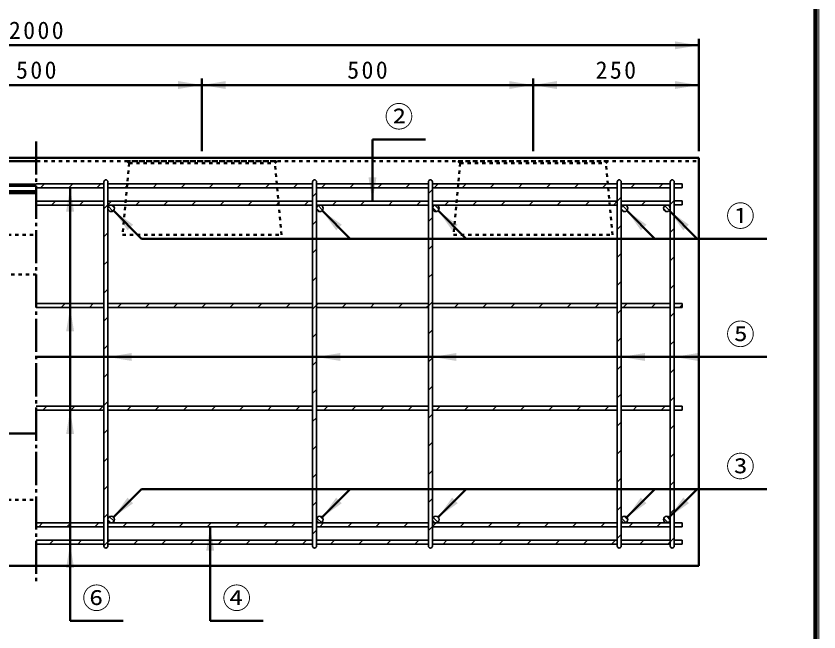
# Model space of a CAD drawing. Units: millimetres, scale not verified. Extents: x 100 to 4105, y 100 to 2870.
# Drawn here: x 2893 to 4105, y 838 to 1767 of the extents above; entities that cross this region are included whole.
import ezdxf
from ezdxf.enums import TextEntityAlignment as Align

# ---------------------------------------------------------------- set-up
doc = ezdxf.new("R2010")
doc.units = ezdxf.units.MM
doc.header["$LTSCALE"] = 5
doc.linetypes.add('USER1', pattern=[2.2, 1, -1.2])
doc.linetypes.add('USER2', pattern=[13.4, 10, -1.2, 1, -1.2])
doc.layers.add('V-nasSTD', color=7, linetype='Continuous', lineweight=50)
doc.styles.add('ＭＳ ゴシック', font='')
doc.styles.get('ＭＳ ゴシック').set_extended_font_data('MS Gothic')

msp = doc.modelspace()

# ---------------------------------------------------------------- hatches: boundary and pattern name
at = {"layer": 'V-nasSTD'}
for points in [[(3887.432, 1717.283), (3923.432, 1723.283), (3887.432, 1729.283)], [(3137.432, 1657.283), (3173.432, 1663.283), (3137.432, 1669.283)], [(3209.432, 1669.283), (3173.432, 1663.283), (3209.432, 1657.283)], [(3637.432, 1657.283), (3673.432, 1663.283), (3637.432, 1669.283)], [(3709.432, 1669.283), (3673.432, 1663.283), (3709.432, 1657.283)], [(3887.432, 1657.283), (3923.432, 1663.283), (3887.432, 1669.283)], [(3436.932, 1524.19), (3430.932, 1488.19), (3424.932, 1524.19)], [(2980.432, 1472.236), (2974.432, 1508.236), (2968.432, 1472.236)], [(3061.181, 1443.956), (3039.968, 1473.655), (3069.666, 1452.442)], [(3376.181, 1443.956), (3354.968, 1473.655), (3384.666, 1452.442)], [(3551.181, 1443.956), (3529.968, 1473.655), (3559.666, 1452.442)], [(3836.181, 1443.956), (3814.968, 1473.655), (3844.666, 1452.442)], [(3900.181, 1443.956), (3878.968, 1473.655), (3908.666, 1452.442)], [(2980.432, 1291.236), (2974.432, 1327.236), (2968.432, 1291.236)], [(3067.432, 1258.736), (3031.432, 1252.736), (3067.432, 1246.736)], [(3382.432, 1258.736), (3346.432, 1252.736), (3382.432, 1246.736)], [(3557.432, 1258.736), (3521.432, 1252.736), (3557.432, 1246.736)], [(3842.432, 1258.736), (3806.432, 1252.736), (3842.432, 1246.736)], [(3922.432, 1258.736), (3886.432, 1252.736), (3922.432, 1246.736)], [(2980.432, 1136.236), (2974.432, 1172.236), (2968.432, 1136.236)], [(3061.181, 1040.43), (3039.968, 1010.732), (3069.666, 1031.945)], [(3376.181, 1040.43), (3354.968, 1010.732), (3384.666, 1031.945)], [(3551.181, 1040.43), (3529.968, 1010.732), (3559.666, 1031.945)], [(3836.181, 1040.43), (3814.968, 1010.732), (3844.666, 1031.945)], [(3900.181, 1040.43), (3878.968, 1010.732), (3908.666, 1031.945)], [(3191.932, 960.196), (3185.932, 996.196), (3179.932, 960.196)], [(2980.432, 934.236), (2974.432, 970.236), (2968.432, 934.236)]]:
    msp.add_hatch(color=256, dxfattribs=at).paths.add_polyline_path(points)

# ---------------------------------------------------------------- linework, layer by layer
at = {"layer": 'V-nasSTD', "lineweight": 100}
msp.add_line((4100, 105), (4100, 2865), dxfattribs=at)
at = {"layer": 'V-nasSTD'}
for p, q in [((1923.432, 1723.283), (3923.432, 1723.283)), ((3923.432, 1563.283), (3923.432, 1733.283)), ((3173.432, 1563.283), (3173.432, 1673.283)), ((3673.432, 1563.283), (3673.432, 1673.283)), ((2673.432, 1663.283), (3173.432, 1663.283)), ((3173.432, 1663.283), (3673.432, 1663.283)), ((3673.432, 1663.283), (3923.432, 1663.283)), ((3430.932, 1581.237), (3510.932, 1581.237)), ((3430.932, 1581.237), (3430.932, 1488.19)), ((1923.432, 1553.283), (3923.432, 1553.283)), ((3923.432, 1553.283), (3923.432, 937.283)), ((1923.432, 1548.283), (2923.432, 1548.283)), ((1923.432, 1513.298), (2923.432, 1513.298)), ((1923.432, 1511.283), (2923.432, 1511.283)), ((1923.432, 1503.283), (2923.432, 1503.283)), ((2974.432, 854.236), (2974.432, 1508.236)), ((1923.432, 1499.925), (2923.432, 1499.925)), ((3082.394, 1431.228), (3039.968, 1473.655)), ((3397.394, 1431.228), (3354.968, 1473.655)), ((3572.394, 1431.228), (3529.968, 1473.655)), ((3857.394, 1431.228), (3814.968, 1473.655)), ((3921.394, 1431.228), (3878.968, 1473.655)), ((4026.432, 1431.228), (3082.394, 1431.228)), ((4026.432, 1252.736), (2923.432, 1252.736)), ((2043.432, 1137.283), (2923.432, 1137.283)), ((3082.394, 1053.158), (3039.968, 1010.732)), ((4026.432, 1053.158), (3082.394, 1053.158)), ((3397.394, 1053.158), (3354.968, 1010.732)), ((3572.394, 1053.158), (3529.968, 1010.732)), ((3857.394, 1053.158), (3814.968, 1010.732)), ((3921.394, 1053.158), (3878.968, 1010.732)), ((3185.932, 854.236), (3185.932, 996.196)), ((1923.432, 937.283), (3923.432, 937.283)), ((2974.432, 854.236), (3054.432, 854.236)), ((3185.932, 854.236), (3265.932, 854.236))]:
    msp.add_line(p, q, dxfattribs=at)
at = {"layer": 'V-nasSTD', "linetype": 'USER2'}
msp.add_line((2923.432, 1578.283), (2923.432, 912.283), dxfattribs=at)
at = {"layer": 'V-nasSTD', "linetype": 'USER1'}
for p, q in [((1923.432, 1548.283), (3923.432, 1548.283)), ((3063.432, 1545.283), (3053.432, 1437.283)), ((3063.432, 1545.283), (3060.432, 1548.283)), ((3060.432, 1548.283), (3286.432, 1548.283)), ((3063.432, 1545.283), (3283.432, 1545.283)), ((3283.432, 1545.283), (3286.432, 1548.283)), ((3293.432, 1437.283), (3283.432, 1545.283)), ((3563.432, 1545.283), (3553.432, 1437.283)), ((3563.432, 1545.283), (3560.432, 1548.283)), ((3560.432, 1548.283), (3786.432, 1548.283)), ((3563.432, 1545.283), (3783.432, 1545.283)), ((3783.432, 1545.283), (3786.432, 1548.283)), ((3793.432, 1437.283), (3783.432, 1545.283)), ((1923.432, 1437.283), (2923.432, 1437.283)), ((3053.432, 1437.283), (3293.432, 1437.283)), ((3553.432, 1437.283), (3793.432, 1437.283)), ((2923.432, 1377.283), (1923.432, 1377.283)), ((1923.432, 1037.283), (2923.432, 1037.283))]:
    msp.add_line(p, q, dxfattribs=at)
at = {"layer": 'V-nasSTD', "lineweight": 35}
for p, q in [((3025.432, 967.236), (3025.432, 1517.236)), ((3031.432, 1517.236), (3031.432, 967.236)), ((3340.432, 967.236), (3340.432, 1517.236)), ((3346.432, 1517.236), (3346.432, 967.236)), ((3515.432, 967.236), (3515.432, 1517.236)), ((3521.432, 1517.236), (3521.432, 967.236)), ((3800.432, 967.236), (3800.432, 1517.236)), ((3806.432, 1517.236), (3806.432, 967.236)), ((3880.432, 967.236), (3880.432, 1517.236)), ((3886.432, 1517.236), (3886.432, 967.236)), ((2923.432, 1514.236), (3025.432, 1514.236)), ((2923.432, 1508.236), (3025.432, 1508.236)), ((2929.906, 1508.236), (2935.906, 1514.236)), ((2972.333, 1508.236), (2978.333, 1514.236)), ((3014.759, 1508.236), (3020.759, 1514.236)), ((3031.432, 1514.236), (3340.432, 1514.236)), ((3031.432, 1508.236), (3340.432, 1508.236)), ((3057.186, 1508.236), (3060.289, 1511.339)), ((3063.186, 1514.236), (3060.289, 1511.339)), ((3099.612, 1508.236), (3105.612, 1514.236)), ((3142.038, 1508.236), (3148.038, 1514.236)), ((3184.465, 1508.236), (3190.465, 1514.236)), ((3226.891, 1508.236), (3232.891, 1514.236)), ((3269.318, 1508.236), (3275.318, 1514.236)), ((3311.744, 1508.236), (3317.744, 1514.236)), ((3346.432, 1514.236), (3515.432, 1514.236)), ((3346.432, 1508.236), (3515.432, 1508.236)), ((3354.17, 1508.236), (3360.17, 1514.236)), ((3396.597, 1508.236), (3402.597, 1514.236)), ((3439.023, 1508.236), (3445.023, 1514.236)), ((3481.45, 1508.236), (3487.45, 1514.236)), ((3521.432, 1505.792), (3515.432, 1499.792)), ((3521.432, 1514.236), (3800.432, 1514.236)), ((3521.432, 1508.236), (3800.432, 1508.236)), ((3529.876, 1514.236), (3523.876, 1508.236)), ((3572.302, 1514.236), (3566.302, 1508.236)), ((3614.729, 1514.236), (3608.729, 1508.236)), ((3657.155, 1514.236), (3651.155, 1508.236)), ((3693.582, 1508.236), (3699.582, 1514.236)), ((3736.008, 1508.236), (3742.008, 1514.236)), ((3778.434, 1508.236), (3784.434, 1514.236)), ((3806.432, 1514.236), (3880.432, 1514.236)), ((3806.432, 1508.236), (3880.432, 1508.236)), ((3820.861, 1508.236), (3826.861, 1514.236)), ((3863.287, 1508.236), (3869.287, 1514.236)), ((3886.432, 1514.236), (3898.432, 1514.236)), ((3886.432, 1508.236), (3898.432, 1508.236)), ((3898.432, 1514.236), (3898.432, 1508.236)), ((3346.432, 1500.498), (3340.432, 1494.498)), ((3806.432, 1493.807), (3800.432, 1487.807)), ((2923.432, 1488.19), (3025.432, 1488.19)), ((2923.432, 1482.19), (3025.432, 1482.19)), ((2946.287, 1482.19), (2952.287, 1488.19)), ((2988.714, 1482.19), (2994.714, 1488.19)), ((3031.432, 1482.482), (3025.432, 1476.482)), ((3031.432, 1488.19), (3340.432, 1488.19)), ((3037.14, 1488.19), (3031.432, 1482.482)), ((3031.432, 1482.19), (3340.432, 1482.19)), ((3032.209, 1479.867), (3039.108, 1472.967)), ((3036.987, 1482.159), (3041.401, 1477.745)), ((3079.566, 1488.19), (3073.566, 1482.19)), ((3115.993, 1482.19), (3121.993, 1488.19)), ((3158.419, 1482.19), (3164.419, 1488.19)), ((3200.846, 1482.19), (3206.846, 1488.19)), ((3243.272, 1482.19), (3249.272, 1488.19)), ((3285.698, 1482.19), (3288.971, 1485.463)), ((3291.698, 1488.19), (3288.971, 1485.463)), ((3328.125, 1482.19), (3334.125, 1488.19)), ((3346.432, 1488.19), (3515.432, 1488.19)), ((3346.432, 1482.19), (3515.432, 1482.19)), ((3348.82, 1481.454), (3355.695, 1474.578)), ((3370.551, 1482.19), (3376.551, 1488.19)), ((3412.978, 1482.19), (3418.978, 1488.19)), ((3455.404, 1482.19), (3461.404, 1488.19)), ((3497.83, 1482.19), (3503.83, 1488.19)), ((3521.432, 1488.19), (3800.432, 1488.19)), ((3521.432, 1482.19), (3800.432, 1482.19)), ((3525.054, 1481.996), (3531.238, 1475.812)), ((3540.257, 1482.19), (3546.257, 1488.19)), ((3588.683, 1488.19), (3582.683, 1482.19)), ((3631.11, 1488.19), (3625.11, 1482.19)), ((3667.536, 1482.19), (3673.536, 1488.19)), ((3709.962, 1482.19), (3715.962, 1488.19)), ((3752.389, 1482.19), (3758.389, 1488.19)), ((3794.815, 1482.19), (3800.432, 1487.807)), ((3806.432, 1488.19), (3880.432, 1488.19)), ((3806.432, 1482.19), (3880.432, 1482.19)), ((3808.589, 1481.303), (3815.545, 1474.347)), ((3837.242, 1482.19), (3843.242, 1488.19)), ((3872.381, 1481.151), (3879.393, 1474.139)), ((3879.668, 1482.19), (3880.432, 1482.954)), ((3886.432, 1488.954), (3880.432, 1482.954)), ((3886.432, 1488.236), (3898.432, 1488.236)), ((3886.432, 1482.236), (3898.432, 1482.236)), ((3898.432, 1488.236), (3898.432, 1482.236)), ((3346.451, 1476.751), (3350.993, 1472.21)), ((3354.671, 1473.381), (3355.241, 1473.951)), ((3521.58, 1478.399), (3527.641, 1472.338)), ((3806.51, 1476.312), (3810.554, 1472.268)), ((3870.617, 1475.845), (3874.087, 1472.375)), ((3346.432, 1458.071), (3340.432, 1452.071)), ((3521.432, 1463.365), (3515.432, 1457.365)), ((3806.432, 1451.381), (3800.432, 1445.381)), ((3886.432, 1446.528), (3880.432, 1440.528)), ((3031.432, 1440.056), (3025.432, 1434.056)), ((3521.432, 1420.939), (3515.432, 1414.939)), ((3346.432, 1415.645), (3340.432, 1409.645)), ((3806.432, 1408.954), (3800.432, 1402.954)), ((3031.432, 1397.63), (3025.432, 1391.63)), ((3886.432, 1404.101), (3880.432, 1398.101)), ((3346.432, 1373.218), (3340.432, 1367.218)), ((3521.432, 1378.513), (3515.432, 1372.513)), ((3806.432, 1366.528), (3800.432, 1360.528)), ((3886.432, 1361.675), (3880.432, 1355.675)), ((3031.432, 1355.203), (3025.432, 1349.203)), ((3521.432, 1336.086), (3515.432, 1330.086)), ((2923.432, 1333.236), (3025.432, 1333.236)), ((2923.432, 1332.056), (2924.612, 1333.236)), ((2923.432, 1327.236), (3025.432, 1327.236)), ((2961.038, 1327.236), (2967.038, 1333.236)), ((3003.465, 1327.236), (3009.465, 1333.236)), ((3031.432, 1333.236), (3340.432, 1333.236)), ((3031.432, 1327.236), (3340.432, 1327.236)), ((3045.891, 1327.236), (3051.891, 1333.236)), ((3088.318, 1327.236), (3094.318, 1333.236)), ((3130.744, 1327.236), (3136.744, 1333.236)), ((3173.17, 1327.236), (3179.17, 1333.236)), ((3215.597, 1327.236), (3221.597, 1333.236)), ((3258.023, 1327.236), (3264.023, 1333.236)), ((3300.45, 1327.236), (3306.45, 1333.236)), ((3346.432, 1330.792), (3340.432, 1324.792)), ((3346.432, 1333.236), (3515.432, 1333.236)), ((3348.876, 1333.236), (3346.432, 1330.792)), ((3346.432, 1327.236), (3515.432, 1327.236)), ((3385.302, 1327.236), (3391.302, 1333.236)), ((3427.729, 1327.236), (3433.729, 1333.236)), ((3470.155, 1327.236), (3476.155, 1333.236)), ((3512.582, 1327.236), (3515.432, 1330.086)), ((3521.432, 1333.236), (3800.432, 1333.236)), ((3521.432, 1327.236), (3800.432, 1327.236)), ((3561.008, 1333.236), (3555.008, 1327.236)), ((3597.434, 1327.236), (3603.434, 1333.236)), ((3639.861, 1327.236), (3645.861, 1333.236)), ((3682.287, 1327.236), (3688.287, 1333.236)), ((3724.714, 1327.236), (3730.714, 1333.236)), ((3767.14, 1327.236), (3773.14, 1333.236)), ((3806.432, 1324.101), (3800.432, 1318.101)), ((3806.432, 1333.236), (3880.432, 1333.236)), ((3806.432, 1327.236), (3880.432, 1327.236)), ((3809.566, 1327.236), (3815.566, 1333.236)), ((3851.993, 1327.236), (3857.993, 1333.236)), ((3886.432, 1333.236), (3898.432, 1333.236)), ((3886.432, 1327.236), (3898.432, 1327.236)), ((3894.419, 1327.236), (3898.432, 1331.249)), ((3898.432, 1333.236), (3898.432, 1327.236)), ((3031.432, 1312.777), (3025.432, 1306.777)), ((3886.432, 1319.249), (3880.432, 1313.249)), ((3346.432, 1288.365), (3340.432, 1282.365)), ((3521.432, 1293.66), (3515.432, 1287.66)), ((3806.432, 1281.675), (3800.432, 1275.675)), ((3886.432, 1276.822), (3880.432, 1270.822)), ((3031.432, 1270.35), (3025.432, 1264.35)), ((3521.432, 1251.233), (3515.432, 1245.233)), ((3346.432, 1245.939), (3340.432, 1239.939)), ((3806.432, 1239.249), (3800.432, 1233.249)), ((3031.432, 1227.924), (3025.432, 1221.924)), ((3886.432, 1234.396), (3880.432, 1228.396)), ((3346.432, 1203.513), (3340.432, 1197.513)), ((3521.432, 1208.807), (3515.432, 1202.807)), ((3806.432, 1196.822), (3800.432, 1190.822)), ((3886.432, 1191.969), (3880.432, 1185.969)), ((2923.432, 1178.236), (3025.432, 1178.236)), ((2933.318, 1172.236), (2939.318, 1178.236)), ((2975.744, 1172.236), (2981.744, 1178.236)), ((3018.17, 1172.236), (3024.17, 1178.236)), ((3031.432, 1185.498), (3025.432, 1179.498)), ((3031.432, 1178.236), (3340.432, 1178.236)), ((3060.597, 1172.236), (3066.597, 1178.236)), ((3103.023, 1172.236), (3109.023, 1178.236)), ((3145.45, 1172.236), (3151.45, 1178.236)), ((3187.876, 1172.236), (3193.876, 1178.236)), ((3230.302, 1172.236), (3236.302, 1178.236)), ((3272.729, 1172.236), (3278.729, 1178.236)), ((3315.155, 1172.236), (3321.155, 1178.236)), ((3346.432, 1178.236), (3515.432, 1178.236)), ((3363.582, 1178.236), (3357.582, 1172.236)), ((3400.008, 1172.236), (3406.008, 1178.236)), ((3442.434, 1172.236), (3448.434, 1178.236)), ((3484.861, 1172.236), (3490.861, 1178.236)), ((3521.432, 1178.236), (3800.432, 1178.236)), ((3527.287, 1172.236), (3533.287, 1178.236)), ((3569.714, 1172.236), (3575.714, 1178.236)), ((3612.14, 1172.236), (3618.14, 1178.236)), ((3654.566, 1172.236), (3660.566, 1178.236)), ((3696.993, 1172.236), (3702.993, 1178.236)), ((3739.419, 1172.236), (3745.419, 1178.236)), ((3781.846, 1172.236), (3787.846, 1178.236)), ((3806.432, 1178.236), (3880.432, 1178.236)), ((3824.272, 1172.236), (3830.272, 1178.236)), ((3866.698, 1172.236), (3872.698, 1178.236)), ((3886.432, 1178.236), (3898.432, 1178.236)), ((3898.432, 1178.236), (3898.432, 1172.236)), ((2923.432, 1172.236), (3025.432, 1172.236)), ((3031.432, 1172.236), (3340.432, 1172.236)), ((3346.432, 1172.236), (3515.432, 1172.236)), ((3521.432, 1166.381), (3515.432, 1160.381)), ((3521.432, 1172.236), (3800.432, 1172.236)), ((3806.432, 1172.236), (3880.432, 1172.236)), ((3886.432, 1172.236), (3898.432, 1172.236)), ((3346.432, 1161.086), (3340.432, 1155.086)), ((3806.432, 1154.396), (3800.432, 1148.396)), ((3031.432, 1143.071), (3025.432, 1137.071)), ((3886.432, 1149.543), (3880.432, 1143.543)), ((3346.432, 1118.66), (3340.432, 1112.66)), ((3521.432, 1123.954), (3515.432, 1117.954)), ((3806.432, 1111.969), (3800.432, 1105.969)), ((3886.432, 1107.117), (3880.432, 1101.117)), ((3031.432, 1100.645), (3025.432, 1094.645)), ((3515.432, 1075.528), (3521.432, 1081.528)), ((3346.432, 1076.233), (3340.432, 1070.233)), ((3806.432, 1069.543), (3800.432, 1063.543)), ((3031.432, 1058.218), (3025.432, 1052.218)), ((3886.432, 1064.69), (3880.432, 1058.69)), ((3346.432, 1033.807), (3340.432, 1027.807)), ((3515.432, 1033.101), (3521.432, 1039.101)), ((3806.432, 1027.117), (3800.432, 1021.117)), ((3886.432, 1022.264), (3880.432, 1016.264)), ((3031.432, 1015.792), (3025.432, 1009.792)), ((3031.443, 1006.871), (3036.107, 1002.207)), ((3033.886, 1011.499), (3040.735, 1004.65)), ((3347, 1009.511), (3353.747, 1002.764)), ((3351.387, 1012.196), (3356.432, 1007.151)), ((3522.731, 1010.558), (3529.794, 1003.495)), ((3528.715, 1011.644), (3530.88, 1009.479)), ((3806.876, 1009.255), (3813.491, 1002.64)), ((3811.023, 1012.179), (3816.415, 1006.787)), ((3870.769, 1009.001), (3877.237, 1002.533)), ((3874.7, 1012.142), (3880.378, 1006.464)), ((2923.432, 1002.196), (3025.432, 1002.196)), ((2923.432, 996.196), (3025.432, 996.196)), ((2926.983, 996.196), (2932.983, 1002.196)), ((2969.41, 996.196), (2975.41, 1002.196)), ((3011.836, 996.196), (3017.836, 1002.196)), ((3031.432, 1002.196), (3340.432, 1002.196)), ((3031.432, 996.196), (3340.432, 996.196)), ((3060.263, 1002.196), (3054.263, 996.196)), ((3102.689, 1002.196), (3096.689, 996.196)), ((3145.115, 1002.196), (3139.115, 996.196)), ((3181.542, 996.196), (3187.542, 1002.196)), ((3223.968, 996.196), (3229.968, 1002.196)), ((3266.395, 996.196), (3272.395, 1002.196)), ((3308.821, 996.196), (3314.821, 1002.196)), ((3346.432, 1002.196), (3515.432, 1002.196)), ((3346.432, 996.196), (3515.432, 996.196)), ((3351.247, 996.196), (3357.247, 1002.196)), ((3393.674, 996.196), (3399.674, 1002.196)), ((3436.1, 996.196), (3442.1, 1002.196)), ((3478.527, 996.196), (3484.527, 1002.196)), ((3515.432, 990.675), (3521.432, 996.675)), ((3521.432, 1002.196), (3800.432, 1002.196)), ((3521.432, 996.675), (3526.953, 1002.196)), ((3521.432, 996.196), (3800.432, 996.196)), ((3563.38, 996.196), (3569.38, 1002.196)), ((3605.806, 996.196), (3611.806, 1002.196)), ((3648.232, 996.196), (3654.232, 1002.196)), ((3690.659, 996.196), (3696.659, 1002.196)), ((3733.085, 996.196), (3739.085, 1002.196)), ((3775.512, 996.196), (3781.512, 1002.196)), ((3806.432, 1002.196), (3880.432, 1002.196)), ((3806.432, 996.196), (3880.432, 996.196)), ((3817.938, 996.196), (3823.938, 1002.196)), ((3860.364, 996.196), (3866.364, 1002.196)), ((3886.432, 1002.236), (3898.432, 1002.236)), ((3886.432, 996.236), (3898.432, 996.236)), ((3898.432, 1002.236), (3898.432, 996.236)), ((3340.432, 985.381), (3346.432, 991.381)), ((3806.432, 984.69), (3800.432, 978.69)), ((2923.432, 976.236), (3025.432, 976.236)), ((2923.432, 970.236), (3025.432, 970.236)), ((2943.45, 970.236), (2949.45, 976.236)), ((2985.876, 970.236), (2991.876, 976.236)), ((3031.432, 973.365), (3025.432, 967.365)), ((3031.432, 976.236), (3340.432, 976.236)), ((3034.302, 976.236), (3031.432, 973.365)), ((3031.432, 970.236), (3340.432, 970.236)), ((3076.729, 976.236), (3070.729, 970.236)), ((3119.155, 976.236), (3113.155, 970.236)), ((3155.582, 970.236), (3161.582, 976.236)), ((3198.008, 970.236), (3204.008, 976.236)), ((3240.434, 970.236), (3246.434, 976.236)), ((3282.861, 970.236), (3288.861, 976.236)), ((3325.287, 970.236), (3331.287, 976.236)), ((3346.432, 976.236), (3515.432, 976.236)), ((3346.432, 970.236), (3515.432, 970.236)), ((3367.714, 970.236), (3373.714, 976.236)), ((3410.14, 970.236), (3416.14, 976.236)), ((3452.566, 970.236), (3458.566, 976.236)), ((3494.993, 970.236), (3500.993, 976.236)), ((3521.432, 976.236), (3800.432, 976.236)), ((3521.432, 970.236), (3800.432, 970.236)), ((3537.419, 970.236), (3543.419, 976.236)), ((3579.846, 970.236), (3585.846, 976.236)), ((3622.272, 970.236), (3628.272, 976.236)), ((3664.698, 970.236), (3670.698, 976.236)), ((3707.125, 970.236), (3713.125, 976.236)), ((3749.551, 970.236), (3755.551, 976.236)), ((3791.978, 970.236), (3797.978, 976.236)), ((3806.432, 976.236), (3880.432, 976.236)), ((3806.432, 970.236), (3880.432, 970.236)), ((3834.404, 970.236), (3840.404, 976.236)), ((3876.831, 970.236), (3880.432, 973.837)), ((3886.432, 979.837), (3880.432, 973.837)), ((3886.432, 976.236), (3898.432, 976.236)), ((3886.432, 970.236), (3898.432, 970.236)), ((3898.432, 976.236), (3898.432, 970.236))]:
    msp.add_line(p, q, dxfattribs=at)
at = {"layer": 'V-nasSTD', "lineweight": 13}
msp.add_lwpolyline([(100, 100), (100, 2870), (4105, 2870), (4105, 100)], close=True, dxfattribs=at)
at = {"layer": 'V-nasSTD', "lineweight": 35}
for centre in [(3036.432, 1477.19), (3351.432, 1477.19), (3526.432, 1477.19), (3811.432, 1477.19), (3875.432, 1477.19), (3036.432, 1007.196), (3351.432, 1007.196), (3526.432, 1007.196), (3811.432, 1007.196), (3875.432, 1007.196)]:
    msp.add_circle(centre, 5, dxfattribs=at)
for centre, radius, start, end in [((3028.432, 1517.236), 3, 0, 180), ((3343.432, 1517.236), 3, 0, 180), ((3518.432, 1517.236), 3, 0, 180), ((3803.432, 1517.236), 3, 0, 180), ((3883.432, 1517.236), 3, 0, 180), ((3036.432, 1477.19), 5, 180, 90), ((3036.432, 1477.19), 5, 90, 180), ((3351.432, 1477.19), 5, 90, 180), ((3351.432, 1477.19), 5, 180, 90), ((3526.432, 1477.19), 5, 90, 180), ((3526.432, 1477.19), 5, 180, 90), ((3811.432, 1477.19), 5, 90, 180), ((3811.432, 1477.19), 5, 180, 90), ((3875.432, 1477.19), 5, 90, 0), ((3875.432, 1477.19), 5, 0, 90), ((3036.432, 1007.196), 5, 270, 180), ((3036.432, 1007.196), 5, 180, 270), ((3351.432, 1007.196), 5, 270, 180), ((3351.432, 1007.196), 5, 180, 270), ((3526.432, 1007.196), 5, 270, 180), ((3526.432, 1007.196), 5, 180, 270), ((3811.432, 1007.196), 5, 270, 180), ((3811.432, 1007.196), 5, 180, 270), ((3875.432, 1007.196), 5, 0, 270), ((3875.432, 1007.196), 5, 270, 0), ((3028.432, 967.236), 3, 180, 0), ((3343.432, 967.236), 3, 180, 0), ((3518.432, 967.236), 3, 180, 0), ((3803.432, 967.236), 3, 180, 0), ((3883.432, 967.236), 3, 180, 0)]:
    msp.add_arc(centre, radius, start, end, dxfattribs=at)

# ---------------------------------------------------------------- texts
at = {"layer": 'V-nasSTD', "style": 'ＭＳ ゴシック'}
for s, p in [('②', (3449.332, 1631.437)), ('①', (3964.832, 1481.428)), ('⑤', (3964.832, 1302.936)), ('③', (3964.832, 1103.358)), ('⑥', (2992.832, 904.436)), ('④', (3204.332, 904.436))]:
    msp.add_text(s, height=31.67, dxfattribs=at).set_placement(p, align=Align.TOP_LEFT)
at = {"layer": 'V-nasSTD', "char_height": 26.39, "attachment_point": 1, "style": 'ＭＳ ゴシック'}
for s, insert in [('\\T1.2;2000', (2882.032, 1759.283)), ('\\T1.2;500', (2892.832, 1699.283)), ('\\T1.2;500', (3392.832, 1699.283)), ('\\T1.2;250', (3767.832, 1699.283))]:
    msp.add_mtext(s, dxfattribs=dict(at, insert=insert))

doc.saveas('drawing.dxf')
